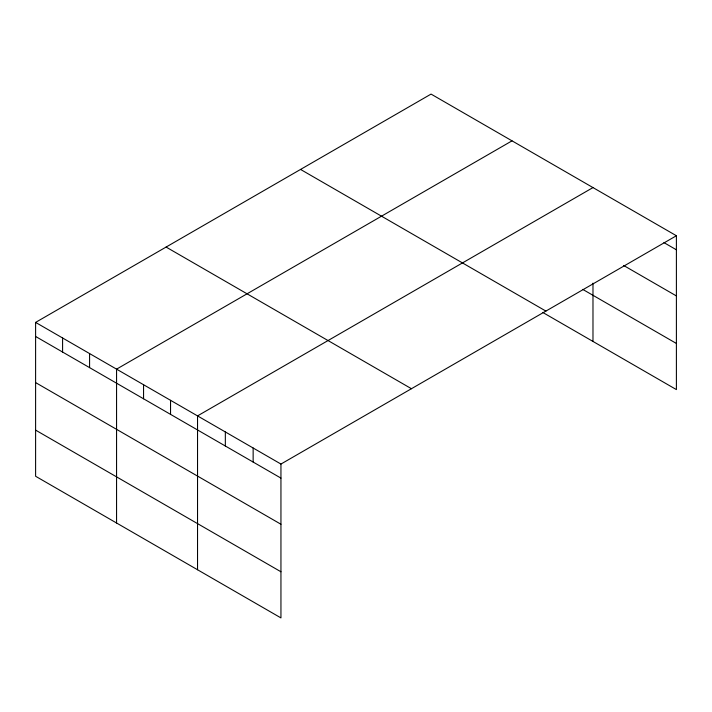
<?xml version="1.0" encoding="UTF-8"?>
<svg xmlns="http://www.w3.org/2000/svg" width="712" height="712" viewBox="0 0 712 712"><rect width="100%" height="100%" fill="white"/><g stroke="black" fill="none" stroke-linecap="round" stroke-linejoin="round"><path stroke-width="1.07" d="M676.4 235.743L431.054 94.091L35.6 322.403L35.6 476.257L280.946 617.909L280.946 464.055L676.4 235.743L676.4 389.598L542.722 312.417M512.017 140.843L116.563 369.145L116.563 523M592.98 187.585L197.535 415.897L197.535 569.742M663.931 242.605L676.4 249.805M623.668 265.487L676.4 295.934M582.745 289.392L676.4 343.46M300.553 169.438L545.899 311.091M166.101 247.064L411.447 388.716M35.6 322.403L280.946 464.055M35.6 336.464L280.946 478.108M35.6 382.593L280.946 524.246M35.6 430.119L280.946 571.772M592.98 283.145L592.98 341.431M253.143 447.999L253.143 462.061M225.339 431.953L225.339 446.006M170.542 400.313L170.542 414.366M143.557 384.729L143.557 398.791M89.579 353.57L89.579 367.623M62.585 337.986L62.585 352.04"/></g></svg>
